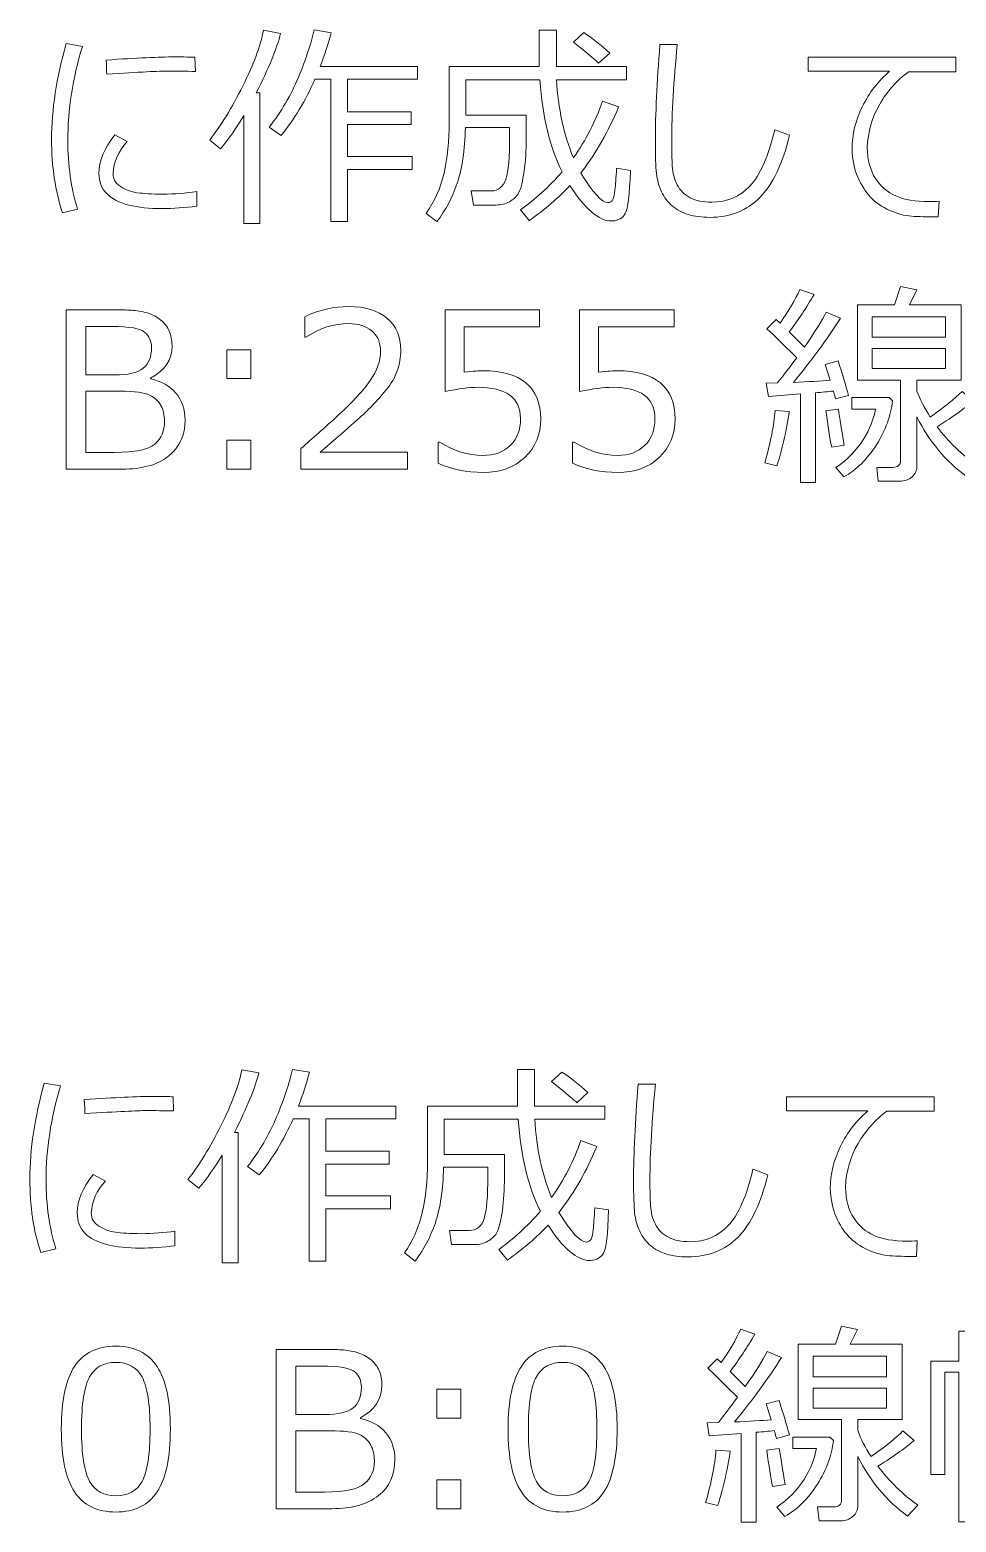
# Model space of a CAD drawing. Extents: x 0 to 812, y 0 to 300.
# Drawn here: x 637.88 to 659.27, y 225.75 to 260.21 of the extents above; entities that cross this region are included whole.
import ezdxf

# ---------------------------------------------------------------- set-up
doc = ezdxf.new("R2010")
doc.units = 0
doc.header["$MEASUREMENT"] = 0
doc.layers.add('TEMPLATE', color=216, linetype='CONTINUOUS', true_color=0x4c004c)

# ---------------------------------------------------------------- blocks, each defined once
blk = doc.blocks.new('block 3')
at = {"layer": 'TEMPLATE', "color": 5, "lineweight": 9, "true_color": 0x0000ff}
for points in [[(657.328, -46.888), (659.025, -46.888), (659.025, -46.415), (657.328, -46.415), (657.328, -46.888)], [(642.985, -47.843), (642.431, -47.843), (642.431, -47.176), (642.985, -47.176), (642.985, -47.843)], [(659.025, -47.149), (657.328, -47.149), (657.328, -47.613), (659.025, -47.613), (659.025, -47.149)], [(642.985, -49.935), (642.431, -49.935), (642.431, -49.269), (642.985, -49.269), (642.985, -49.935)]]:
    blk.add_lwpolyline(points, dxfattribs=at)
at = {"layer": 'TEMPLATE', "color": 1, "lineweight": 9, "true_color": 0xff0000}
for points in [[(655.963, -70.888), (657.66, -70.888), (657.66, -70.415), (655.963, -70.415), (655.963, -70.888)], [(647.831, -71.843), (647.277, -71.843), (647.277, -71.176), (647.831, -71.176), (647.831, -71.843)], [(657.66, -71.149), (655.963, -71.149), (655.963, -71.613), (657.66, -71.613), (657.66, -71.149)], [(647.831, -73.935), (647.277, -73.935), (647.277, -73.269), (647.831, -73.269), (647.831, -73.935)]]:
    blk.add_lwpolyline(points, dxfattribs=at)
at = {"layer": 'TEMPLATE', "color": 5, "lineweight": 9, "true_color": 0x0000ff}
for points, knots in [([(642.822, -44.26), (642.822, -44.26), (642.822, -41.77), (642.822, -41.77), (642.658, -42.045), (642.478, -42.3), (642.283, -42.536), (642.283, -42.536), (642.031, -42.336), (642.031, -42.336), (642.29, -42.006), (642.544, -41.591), (642.794, -41.092), (643.044, -40.593), (643.205, -40.163), (643.276, -39.802), (643.276, -39.802), (643.67, -39.873), (643.67, -39.873), (643.581, -40.224), (643.394, -40.683), (643.106, -41.249), (643.106, -41.249), (643.189, -41.249), (643.189, -41.249), (643.189, -41.249), (643.189, -44.26), (643.189, -44.26), (643.189, -44.26), (642.822, -44.26), (642.822, -44.26)], [0, 0, 0, 0, 1, 1, 1, 2, 2, 2, 3, 3, 3, 4, 4, 4, 5, 5, 5, 6, 6, 6, 7, 7, 7, 8, 8, 8, 9, 9, 9, 10, 10, 10, 10]), ([(644.832, -44.218), (644.832, -44.218), (644.832, -40.93), (644.832, -40.93), (644.832, -40.93), (644.463, -40.93), (644.463, -40.93), (644.24, -41.433), (643.979, -41.866), (643.679, -42.229), (643.679, -42.229), (643.408, -42.036), (643.408, -42.036), (643.682, -41.686), (643.906, -41.303), (644.08, -40.888), (644.254, -40.473), (644.375, -40.108), (644.443, -39.792), (644.443, -39.792), (644.836, -39.858), (644.836, -39.858), (644.768, -40.12), (644.683, -40.38), (644.583, -40.639), (644.583, -40.639), (646.831, -40.639), (646.831, -40.639), (646.831, -40.639), (646.831, -40.93), (646.831, -40.93), (646.831, -40.93), (645.215, -40.93), (645.215, -40.93), (645.215, -40.93), (645.215, -41.684), (645.215, -41.684), (645.215, -41.684), (646.682, -41.684), (646.682, -41.684), (646.682, -41.684), (646.682, -41.98), (646.682, -41.98), (646.682, -41.98), (645.215, -41.98), (645.215, -41.98), (645.215, -41.98), (645.215, -42.714), (645.215, -42.714), (645.215, -42.714), (646.709, -42.714), (646.709, -42.714), (646.709, -42.714), (646.709, -43.015), (646.709, -43.015), (646.709, -43.015), (645.215, -43.015), (645.215, -43.015), (645.215, -43.015), (645.215, -44.218), (645.215, -44.218), (645.215, -44.218), (644.832, -44.218), (644.832, -44.218)], [0, 0, 0, 0, 1, 1, 1, 2, 2, 2, 3, 3, 3, 4, 4, 4, 5, 5, 5, 6, 6, 6, 7, 7, 7, 8, 8, 8, 9, 9, 9, 10, 10, 10, 11, 11, 11, 12, 12, 12, 13, 13, 13, 14, 14, 14, 15, 15, 15, 16, 16, 16, 17, 17, 17, 18, 18, 18, 19, 19, 19, 20, 20, 20, 21, 21, 21, 21]), ([(648.12, -43.837), (648.12, -43.837), (648.069, -43.51), (648.069, -43.51), (648.069, -43.51), (648.528, -43.51), (648.528, -43.51), (648.697, -43.51), (648.811, -43.419), (648.87, -43.237), (648.928, -43.055), (648.957, -42.725), (648.957, -42.248), (648.957, -42.248), (648.955, -42.05), (648.955, -42.05), (648.955, -42.05), (647.935, -42.05), (647.935, -42.05), (647.923, -42.568), (647.86, -42.995), (647.745, -43.332), (647.63, -43.669), (647.475, -43.964), (647.278, -44.218), (647.278, -44.218), (647.029, -44.03), (647.029, -44.03), (647.224, -43.757), (647.362, -43.447), (647.443, -43.1), (647.523, -42.753), (647.563, -42.36), (647.563, -41.919), (647.563, -41.919), (647.563, -40.639), (647.563, -40.639), (647.563, -40.639), (649.639, -40.639), (649.639, -40.639), (649.639, -40.639), (649.639, -39.797), (649.639, -39.797), (649.639, -39.797), (650.036, -39.797), (650.036, -39.797), (650.036, -39.797), (650.036, -40.639), (650.036, -40.639), (650.036, -40.639), (651.655, -40.639), (651.655, -40.639), (651.655, -40.639), (651.655, -40.944), (651.655, -40.944), (651.655, -40.944), (650.039, -40.944), (650.039, -40.944), (650.078, -41.608), (650.208, -42.21), (650.43, -42.749), (650.719, -42.337), (650.944, -41.899), (651.103, -41.435), (651.103, -41.435), (651.474, -41.572), (651.474, -41.572), (651.24, -42.13), (650.958, -42.625), (650.63, -43.056), (650.63, -43.056), (650.598, -43.098), (650.598, -43.098), (650.881, -43.552), (651.091, -43.779), (651.228, -43.779), (651.282, -43.779), (651.319, -43.756), (651.341, -43.709), (651.364, -43.663), (651.38, -43.588), (651.39, -43.485), (651.401, -43.381), (651.413, -43.215), (651.426, -42.985), (651.426, -42.985), (651.746, -43.037), (651.746, -43.037), (651.728, -43.597), (651.688, -43.929), (651.628, -44.033), (651.568, -44.137), (651.47, -44.194), (651.333, -44.204), (651.333, -44.204), (651.301, -44.204), (651.301, -44.204), (651.166, -44.204), (651.015, -44.134), (650.848, -43.995), (650.681, -43.856), (650.516, -43.653), (650.351, -43.386), (650.09, -43.666), (649.775, -43.935), (649.409, -44.194), (649.409, -44.194), (649.207, -43.95), (649.207, -43.95), (649.543, -43.711), (649.865, -43.417), (650.171, -43.069), (649.888, -42.517), (649.717, -41.809), (649.658, -40.944), (649.658, -40.944), (647.947, -40.944), (647.947, -40.944), (647.947, -40.944), (647.947, -41.76), (647.947, -41.76), (647.947, -41.76), (649.338, -41.76), (649.338, -41.76), (649.338, -41.76), (649.338, -42.39), (649.338, -42.39), (649.335, -42.666), (649.315, -42.915), (649.279, -43.137), (649.242, -43.358), (649.201, -43.505), (649.155, -43.576), (649.11, -43.648), (649.042, -43.709), (648.953, -43.761), (648.863, -43.812), (648.762, -43.837), (648.65, -43.837), (648.65, -43.837), (648.12, -43.837), (648.12, -43.837)], [0, 0, 0, 0, 1, 1, 1, 2, 2, 2, 3, 3, 3, 4, 4, 4, 5, 5, 5, 6, 6, 6, 7, 7, 7, 8, 8, 8, 9, 9, 9, 10, 10, 10, 11, 11, 11, 12, 12, 12, 13, 13, 13, 14, 14, 14, 15, 15, 15, 16, 16, 16, 17, 17, 17, 18, 18, 18, 19, 19, 19, 20, 20, 20, 21, 21, 21, 22, 22, 22, 23, 23, 23, 24, 24, 24, 25, 25, 25, 26, 26, 26, 27, 27, 27, 28, 28, 28, 29, 29, 29, 30, 30, 30, 31, 31, 31, 32, 32, 32, 33, 33, 33, 34, 34, 34, 35, 35, 35, 36, 36, 36, 37, 37, 37, 38, 38, 38, 39, 39, 39, 40, 40, 40, 41, 41, 41, 42, 42, 42, 43, 43, 43, 44, 44, 44, 45, 45, 45, 46, 46, 46, 47, 47, 47, 47]), ([(651.011, -40.561), (650.96, -40.509), (650.766, -40.346), (650.43, -40.073), (650.43, -40.073), (650.669, -39.853), (650.669, -39.853), (650.866, -39.985), (651.065, -40.143), (651.267, -40.327), (651.267, -40.327), (651.011, -40.561), (651.011, -40.561)], [0, 0, 0, 0, 1, 1, 1, 2, 2, 2, 3, 3, 3, 4, 4, 4, 4]), ([(638.982, -43.935), (638.982, -43.935), (638.633, -44.016), (638.633, -44.016), (638.465, -43.513), (638.381, -42.948), (638.381, -42.321), (638.381, -41.638), (638.493, -40.901), (638.716, -40.11), (638.716, -40.11), (639.092, -40.175), (639.092, -40.175), (638.867, -40.916), (638.755, -41.638), (638.755, -42.341), (638.755, -42.919), (638.831, -43.45), (638.982, -43.935)], [0, 0, 0, 0, 1, 1, 1, 2, 2, 2, 3, 3, 3, 4, 4, 4, 5, 5, 5, 6, 6, 6, 6]), ([(655.42, -42.226), (655.265, -42.877), (655.037, -43.356), (654.736, -43.662), (654.435, -43.968), (654.048, -44.121), (653.574, -44.121), (653.389, -44.121), (653.224, -44.099), (653.081, -44.055), (652.938, -44.011), (652.815, -43.945), (652.712, -43.858), (652.61, -43.771), (652.527, -43.662), (652.466, -43.531), (652.404, -43.4), (652.364, -43.258), (652.347, -43.105), (652.33, -42.952), (652.322, -42.699), (652.322, -42.346), (652.322, -41.745), (652.357, -41.008), (652.429, -40.134), (652.429, -40.134), (652.829, -40.134), (652.829, -40.134), (652.743, -40.972), (652.7, -41.716), (652.7, -42.365), (652.7, -42.592), (652.704, -42.782), (652.712, -42.938), (652.72, -43.093), (652.758, -43.237), (652.826, -43.369), (652.893, -43.501), (652.994, -43.601), (653.127, -43.669), (653.261, -43.737), (653.426, -43.772), (653.623, -43.772), (653.976, -43.772), (654.27, -43.647), (654.505, -43.399), (654.74, -43.151), (654.931, -42.718), (655.078, -42.099), (655.078, -42.099), (655.42, -42.226), (655.42, -42.226)], [0, 0, 0, 0, 1, 1, 1, 2, 2, 2, 3, 3, 3, 4, 4, 4, 5, 5, 5, 6, 6, 6, 7, 7, 7, 8, 8, 8, 9, 9, 9, 10, 10, 10, 11, 11, 11, 12, 12, 12, 13, 13, 13, 14, 14, 14, 15, 15, 15, 16, 16, 16, 17, 17, 17, 17]), ([(641.702, -40.752), (641.475, -40.747), (641.264, -40.744), (641.067, -40.744), (640.877, -40.744), (640.405, -40.767), (639.653, -40.813), (639.653, -40.739), (639.648, -40.632), (639.639, -40.49), (640.347, -40.441), (640.873, -40.417), (641.218, -40.417), (641.446, -40.417), (641.603, -40.42), (641.69, -40.424), (641.69, -40.424), (641.702, -40.752), (641.702, -40.752)], [0, 0, 0, 0, 1, 1, 1, 2, 2, 2, 3, 3, 3, 4, 4, 4, 5, 5, 5, 6, 6, 6, 6]), ([(659.26, -40.759), (659.26, -40.759), (658.166, -40.759), (658.166, -40.759), (657.903, -40.954), (657.681, -41.204), (657.503, -41.507), (657.325, -41.811), (657.229, -42.146), (657.214, -42.512), (657.222, -42.803), (657.286, -43.04), (657.404, -43.222), (657.523, -43.405), (657.679, -43.539), (657.873, -43.626), (658.067, -43.713), (658.323, -43.757), (658.642, -43.757), (658.717, -43.757), (658.794, -43.754), (658.872, -43.75), (658.872, -43.75), (658.852, -44.111), (658.852, -44.111), (658.852, -44.111), (658.842, -44.111), (658.842, -44.111), (658.6, -44.111), (658.398, -44.106), (658.238, -44.095), (658.078, -44.084), (657.909, -44.039), (657.732, -43.96), (657.554, -43.88), (657.408, -43.779), (657.292, -43.656), (657.176, -43.533), (657.079, -43.379), (656.998, -43.195), (656.917, -43.012), (656.872, -42.793), (656.863, -42.539), (656.863, -42.212), (656.942, -41.887), (657.101, -41.566), (657.259, -41.244), (657.47, -40.972), (657.732, -40.749), (657.732, -40.749), (655.849, -40.749), (655.849, -40.749), (655.849, -40.749), (655.849, -40.424), (655.849, -40.424), (655.849, -40.424), (659.26, -40.424), (659.26, -40.424), (659.26, -40.424), (659.26, -40.759), (659.26, -40.759)], [0, 0, 0, 0, 1, 1, 1, 2, 2, 2, 3, 3, 3, 4, 4, 4, 5, 5, 5, 6, 6, 6, 7, 7, 7, 8, 8, 8, 9, 9, 9, 10, 10, 10, 11, 11, 11, 12, 12, 12, 13, 13, 13, 14, 14, 14, 15, 15, 15, 16, 16, 16, 17, 17, 17, 18, 18, 18, 19, 19, 19, 20, 20, 20, 20]), ([(641.731, -43.864), (641.456, -43.9), (641.188, -43.918), (640.928, -43.918), (640.638, -43.918), (640.383, -43.891), (640.162, -43.836), (639.942, -43.782), (639.772, -43.694), (639.653, -43.574), (639.534, -43.453), (639.475, -43.297), (639.475, -43.105), (639.475, -42.825), (639.597, -42.53), (639.841, -42.219), (639.841, -42.219), (640.125, -42.37), (640.125, -42.37), (639.924, -42.59), (639.816, -42.836), (639.8, -43.107), (639.8, -43.234), (639.858, -43.335), (639.974, -43.41), (640.091, -43.485), (640.219, -43.533), (640.36, -43.553), (640.501, -43.573), (640.698, -43.584), (640.95, -43.586), (641.223, -43.584), (641.484, -43.564), (641.731, -43.525), (641.731, -43.525), (641.731, -43.864), (641.731, -43.864)], [0, 0, 0, 0, 1, 1, 1, 2, 2, 2, 3, 3, 3, 4, 4, 4, 5, 5, 5, 6, 6, 6, 7, 7, 7, 8, 8, 8, 9, 9, 9, 10, 10, 10, 11, 11, 11, 12, 12, 12, 12]), ([(655.67, -50.245), (655.67, -50.245), (655.67, -48.197), (655.67, -48.197), (655.67, -48.197), (654.931, -48.255), (654.931, -48.255), (654.931, -48.255), (654.884, -47.95), (654.884, -47.95), (654.884, -47.95), (655.143, -47.943), (655.143, -47.943), (655.266, -47.79), (655.414, -47.596), (655.585, -47.362), (655.505, -47.28), (655.276, -47.057), (654.899, -46.691), (654.899, -46.691), (655.113, -46.476), (655.113, -46.476), (655.113, -46.476), (655.204, -46.561), (655.204, -46.561), (655.399, -46.283), (655.551, -46.025), (655.658, -45.787), (655.658, -45.787), (655.985, -45.904), (655.985, -45.904), (655.809, -46.205), (655.619, -46.493), (655.414, -46.766), (655.414, -46.766), (655.763, -47.115), (655.763, -47.115), (655.998, -46.78), (656.165, -46.511), (656.266, -46.307), (656.266, -46.307), (656.598, -46.446), (656.598, -46.446), (656.293, -46.928), (655.931, -47.423), (655.511, -47.931), (655.86, -47.916), (656.142, -47.9), (656.359, -47.882), (656.359, -47.882), (656.246, -47.516), (656.246, -47.516), (656.246, -47.516), (656.542, -47.435), (656.542, -47.435), (656.636, -47.728), (656.716, -47.993), (656.781, -48.231), (656.781, -48.231), (656.481, -48.312), (656.481, -48.312), (656.474, -48.281), (656.458, -48.22), (656.432, -48.131), (656.307, -48.146), (656.168, -48.159), (656.017, -48.17), (656.017, -48.17), (656.017, -50.245), (656.017, -50.245), (656.017, -50.245), (655.67, -50.245), (655.67, -50.245)], [0, 0, 0, 0, 1, 1, 1, 2, 2, 2, 3, 3, 3, 4, 4, 4, 5, 5, 5, 6, 6, 6, 7, 7, 7, 8, 8, 8, 9, 9, 9, 10, 10, 10, 11, 11, 11, 12, 12, 12, 13, 13, 13, 14, 14, 14, 15, 15, 15, 16, 16, 16, 17, 17, 17, 18, 18, 18, 19, 19, 19, 20, 20, 20, 21, 21, 21, 22, 22, 22, 23, 23, 23, 24, 24, 24, 24]), ([(657.965, -50.213), (657.965, -50.213), (657.47, -50.213), (657.47, -50.213), (657.47, -50.213), (657.433, -49.894), (657.433, -49.894), (657.433, -49.894), (657.802, -49.894), (657.802, -49.894), (657.924, -49.894), (657.985, -49.839), (657.985, -49.73), (657.985, -49.73), (657.985, -47.879), (657.985, -47.879), (657.985, -47.879), (656.986, -47.879), (656.986, -47.879), (656.986, -47.879), (656.986, -46.139), (656.986, -46.139), (656.986, -46.139), (657.845, -46.139), (657.845, -46.139), (657.845, -46.139), (657.985, -45.721), (657.985, -45.721), (657.985, -45.721), (658.356, -45.797), (658.356, -45.797), (658.356, -45.797), (658.187, -46.139), (658.187, -46.139), (658.187, -46.139), (659.381, -46.139), (659.381, -46.139), (659.381, -46.139), (659.381, -47.879), (659.381, -47.879), (659.381, -47.879), (658.363, -47.879), (658.363, -47.879), (658.363, -47.879), (658.363, -48.133), (658.363, -48.133), (658.428, -48.321), (658.53, -48.52), (658.668, -48.732), (658.992, -48.504), (659.237, -48.306), (659.403, -48.138), (659.403, -48.138), (659.662, -48.358), (659.662, -48.358), (659.503, -48.504), (659.224, -48.704), (658.827, -48.956), (659.092, -49.308), (659.4, -49.606), (659.75, -49.852), (659.75, -49.852), (659.51, -50.106), (659.51, -50.106), (659.022, -49.75), (658.64, -49.291), (658.363, -48.729), (658.363, -48.729), (658.363, -49.857), (658.363, -49.857), (658.363, -49.961), (658.325, -50.047), (658.248, -50.113), (658.172, -50.18), (658.077, -50.213), (657.965, -50.213)], [0, 0, 0, 0, 1, 1, 1, 2, 2, 2, 3, 3, 3, 4, 4, 4, 5, 5, 5, 6, 6, 6, 7, 7, 7, 8, 8, 8, 9, 9, 9, 10, 10, 10, 11, 11, 11, 12, 12, 12, 13, 13, 13, 14, 14, 14, 15, 15, 15, 16, 16, 16, 17, 17, 17, 18, 18, 18, 19, 19, 19, 20, 20, 20, 21, 21, 21, 22, 22, 22, 23, 23, 23, 24, 24, 24, 25, 25, 25, 25]), ([(638.72, -49.935), (638.72, -49.935), (638.72, -46.256), (638.72, -46.256), (638.72, -46.256), (639.804, -46.256), (639.804, -46.256), (639.97, -46.256), (640.111, -46.259), (640.228, -46.266), (640.344, -46.272), (640.464, -46.293), (640.587, -46.329), (640.709, -46.365), (640.815, -46.419), (640.902, -46.492), (640.991, -46.564), (641.055, -46.649), (641.098, -46.747), (641.14, -46.844), (641.162, -46.956), (641.162, -47.081), (641.162, -47.407), (640.997, -47.657), (640.668, -47.833), (640.668, -47.833), (640.668, -47.853), (640.668, -47.853), (640.917, -47.905), (641.112, -48.014), (641.252, -48.181), (641.392, -48.348), (641.462, -48.555), (641.462, -48.802), (641.462, -49.152), (641.336, -49.429), (641.084, -49.631), (640.833, -49.834), (640.475, -49.935), (640.009, -49.935), (640.009, -49.935), (638.72, -49.935), (638.72, -49.935)], [0, 0, 0, 0, 1, 1, 1, 2, 2, 2, 3, 3, 3, 4, 4, 4, 5, 5, 5, 6, 6, 6, 7, 7, 7, 8, 8, 8, 9, 9, 9, 10, 10, 10, 11, 11, 11, 12, 12, 12, 13, 13, 13, 14, 14, 14, 14]), ([(646.598, -49.935), (646.598, -49.935), (644.137, -49.935), (644.137, -49.935), (644.137, -49.935), (644.137, -49.459), (644.137, -49.459), (644.398, -49.234), (644.69, -48.973), (645.015, -48.675), (645.34, -48.377), (645.581, -48.115), (645.739, -47.889), (645.897, -47.663), (645.976, -47.437), (645.976, -47.211), (645.976, -47.01), (645.909, -46.854), (645.777, -46.742), (645.644, -46.629), (645.464, -46.573), (645.236, -46.573), (644.902, -46.573), (644.574, -46.679), (644.252, -46.891), (644.252, -46.891), (644.228, -46.891), (644.228, -46.891), (644.228, -46.891), (644.228, -46.415), (644.228, -46.415), (644.556, -46.258), (644.897, -46.18), (645.248, -46.18), (645.619, -46.18), (645.911, -46.27), (646.125, -46.45), (646.338, -46.63), (646.444, -46.875), (646.444, -47.186), (646.444, -47.352), (646.417, -47.511), (646.363, -47.662), (646.308, -47.813), (646.223, -47.961), (646.108, -48.104), (645.992, -48.247), (645.854, -48.399), (645.693, -48.561), (645.531, -48.722), (645.161, -49.049), (644.582, -49.542), (644.582, -49.542), (646.598, -49.542), (646.598, -49.542), (646.598, -49.542), (646.598, -49.935), (646.598, -49.935)], [0, 0, 0, 0, 1, 1, 1, 2, 2, 2, 3, 3, 3, 4, 4, 4, 5, 5, 5, 6, 6, 6, 7, 7, 7, 8, 8, 8, 9, 9, 9, 10, 10, 10, 11, 11, 11, 12, 12, 12, 13, 13, 13, 14, 14, 14, 15, 15, 15, 16, 16, 16, 17, 17, 17, 18, 18, 18, 19, 19, 19, 19]), ([(647.306, -49.796), (647.306, -49.796), (647.306, -49.308), (647.306, -49.308), (647.306, -49.308), (647.345, -49.308), (647.345, -49.308), (647.663, -49.514), (647.993, -49.618), (648.336, -49.618), (648.6, -49.618), (648.811, -49.543), (648.97, -49.392), (649.129, -49.241), (649.208, -49.033), (649.208, -48.768), (649.208, -48.286), (648.878, -48.045), (648.217, -48.045), (648.028, -48.045), (647.778, -48.078), (647.465, -48.143), (647.465, -48.143), (647.465, -46.256), (647.465, -46.256), (647.465, -46.256), (649.65, -46.256), (649.65, -46.256), (649.65, -46.256), (649.65, -46.651), (649.65, -46.651), (649.65, -46.651), (647.904, -46.651), (647.904, -46.651), (647.904, -46.651), (647.904, -47.694), (647.904, -47.694), (648.119, -47.673), (648.264, -47.662), (648.339, -47.662), (648.777, -47.662), (649.109, -47.757), (649.335, -47.945), (649.561, -48.134), (649.674, -48.409), (649.674, -48.771), (649.674, -49.135), (649.552, -49.433), (649.307, -49.664), (649.062, -49.895), (648.742, -50.011), (648.346, -50.011), (647.962, -50.011), (647.615, -49.939), (647.306, -49.796)], [0, 0, 0, 0, 1, 1, 1, 2, 2, 2, 3, 3, 3, 4, 4, 4, 5, 5, 5, 6, 6, 6, 7, 7, 7, 8, 8, 8, 9, 9, 9, 10, 10, 10, 11, 11, 11, 12, 12, 12, 13, 13, 13, 14, 14, 14, 15, 15, 15, 16, 16, 16, 17, 17, 17, 18, 18, 18, 18]), ([(650.412, -49.796), (650.412, -49.796), (650.412, -49.308), (650.412, -49.308), (650.412, -49.308), (650.451, -49.308), (650.451, -49.308), (650.768, -49.514), (651.099, -49.618), (651.442, -49.618), (651.706, -49.618), (651.917, -49.543), (652.075, -49.392), (652.234, -49.241), (652.313, -49.033), (652.313, -48.768), (652.313, -48.286), (651.983, -48.045), (651.322, -48.045), (651.133, -48.045), (650.883, -48.078), (650.57, -48.143), (650.57, -48.143), (650.57, -46.256), (650.57, -46.256), (650.57, -46.256), (652.755, -46.256), (652.755, -46.256), (652.755, -46.256), (652.755, -46.651), (652.755, -46.651), (652.755, -46.651), (651.01, -46.651), (651.01, -46.651), (651.01, -46.651), (651.01, -47.694), (651.01, -47.694), (651.225, -47.673), (651.369, -47.662), (651.444, -47.662), (651.882, -47.662), (652.214, -47.757), (652.44, -47.945), (652.666, -48.134), (652.78, -48.409), (652.78, -48.771), (652.78, -49.135), (652.657, -49.433), (652.412, -49.664), (652.167, -49.895), (651.847, -50.011), (651.452, -50.011), (651.068, -50.011), (650.721, -49.939), (650.412, -49.796)], [0, 0, 0, 0, 1, 1, 1, 2, 2, 2, 3, 3, 3, 4, 4, 4, 5, 5, 5, 6, 6, 6, 7, 7, 7, 8, 8, 8, 9, 9, 9, 10, 10, 10, 11, 11, 11, 12, 12, 12, 13, 13, 13, 14, 14, 14, 15, 15, 15, 16, 16, 16, 17, 17, 17, 18, 18, 18, 18]), ([(639.174, -46.642), (639.174, -46.642), (639.174, -47.76), (639.174, -47.76), (639.174, -47.76), (639.831, -47.76), (639.831, -47.76), (640.148, -47.76), (640.371, -47.709), (640.497, -47.606), (640.624, -47.503), (640.688, -47.346), (640.688, -47.132), (640.688, -46.984), (640.637, -46.866), (640.536, -46.776), (640.435, -46.686), (640.181, -46.642), (639.775, -46.642), (639.775, -46.642), (639.174, -46.642), (639.174, -46.642)], [0, 0, 0, 0, 1, 1, 1, 2, 2, 2, 3, 3, 3, 4, 4, 4, 5, 5, 5, 6, 6, 6, 7, 7, 7, 7]), ([(639.174, -48.136), (639.174, -48.136), (639.174, -49.549), (639.174, -49.549), (639.174, -49.549), (639.836, -49.549), (639.836, -49.549), (640.303, -49.549), (640.612, -49.485), (640.762, -49.355), (640.913, -49.226), (640.988, -49.051), (640.988, -48.832), (640.988, -48.688), (640.96, -48.566), (640.905, -48.464), (640.85, -48.362), (640.763, -48.282), (640.645, -48.224), (640.527, -48.165), (640.298, -48.136), (639.958, -48.136), (639.958, -48.136), (639.174, -48.136), (639.174, -48.136)], [0, 0, 0, 0, 1, 1, 1, 2, 2, 2, 3, 3, 3, 4, 4, 4, 5, 5, 5, 6, 6, 6, 7, 7, 7, 8, 8, 8, 8]), ([(656.393, -49.425), (656.351, -49.218), (656.307, -48.939), (656.261, -48.587), (656.261, -48.587), (656.547, -48.546), (656.547, -48.546), (656.579, -48.758), (656.625, -49.035), (656.683, -49.379), (656.683, -49.379), (656.393, -49.425), (656.393, -49.425)], [0, 0, 0, 0, 1, 1, 1, 2, 2, 2, 3, 3, 3, 4, 4, 4, 4]), ([(656.674, -50.113), (656.674, -50.113), (656.491, -49.898), (656.491, -49.898), (656.754, -49.719), (656.964, -49.506), (657.119, -49.256), (657.275, -49.007), (657.369, -48.771), (657.404, -48.546), (657.404, -48.546), (656.862, -48.546), (656.862, -48.546), (656.862, -48.546), (656.862, -48.282), (656.862, -48.282), (656.862, -48.282), (657.719, -48.282), (657.719, -48.282), (657.719, -48.282), (657.797, -48.358), (657.797, -48.358), (657.762, -48.698), (657.639, -49.036), (657.427, -49.371), (657.214, -49.707), (656.963, -49.954), (656.674, -50.113)], [0, 0, 0, 0, 1, 1, 1, 2, 2, 2, 3, 3, 3, 4, 4, 4, 5, 5, 5, 6, 6, 6, 7, 7, 7, 8, 8, 8, 9, 9, 9, 9]), ([(655.124, -49.857), (655.124, -49.857), (654.848, -49.791), (654.848, -49.791), (654.981, -49.327), (655.061, -48.924), (655.087, -48.583), (655.087, -48.583), (655.414, -48.607), (655.414, -48.607), (655.386, -48.812), (655.342, -49.043), (655.282, -49.3), (655.222, -49.558), (655.169, -49.743), (655.124, -49.857)], [0, 0, 0, 0, 1, 1, 1, 2, 2, 2, 3, 3, 3, 4, 4, 4, 5, 5, 5, 5])]:
    blk.add_open_spline(points, degree=3, knots=knots, dxfattribs=at)
at = {"layer": 'TEMPLATE', "color": 1, "lineweight": 9, "true_color": 0xff0000}
for points, knots in [([(642.32, -68.26), (642.32, -68.26), (642.32, -65.769), (642.32, -65.769), (642.155, -66.045), (641.975, -66.3), (641.78, -66.536), (641.78, -66.536), (641.528, -66.336), (641.528, -66.336), (641.788, -66.005), (642.042, -65.591), (642.292, -65.092), (642.541, -64.593), (642.702, -64.163), (642.774, -63.802), (642.774, -63.802), (643.167, -63.873), (643.167, -63.873), (643.079, -64.224), (642.891, -64.683), (642.603, -65.249), (642.603, -65.249), (642.686, -65.249), (642.686, -65.249), (642.686, -65.249), (642.686, -68.26), (642.686, -68.26), (642.686, -68.26), (642.32, -68.26), (642.32, -68.26)], [0, 0, 0, 0, 1, 1, 1, 2, 2, 2, 3, 3, 3, 4, 4, 4, 5, 5, 5, 6, 6, 6, 7, 7, 7, 8, 8, 8, 9, 9, 9, 10, 10, 10, 10]), ([(644.329, -68.218), (644.329, -68.218), (644.329, -64.93), (644.329, -64.93), (644.329, -64.93), (643.96, -64.93), (643.96, -64.93), (643.737, -65.433), (643.476, -65.866), (643.177, -66.229), (643.177, -66.229), (642.905, -66.036), (642.905, -66.036), (643.179, -65.686), (643.403, -65.303), (643.577, -64.888), (643.751, -64.473), (643.873, -64.108), (643.941, -63.792), (643.941, -63.792), (644.334, -63.858), (644.334, -63.858), (644.266, -64.12), (644.181, -64.38), (644.08, -64.639), (644.08, -64.639), (646.329, -64.639), (646.329, -64.639), (646.329, -64.639), (646.329, -64.93), (646.329, -64.93), (646.329, -64.93), (644.712, -64.93), (644.712, -64.93), (644.712, -64.93), (644.712, -65.684), (644.712, -65.684), (644.712, -65.684), (646.179, -65.684), (646.179, -65.684), (646.179, -65.684), (646.179, -65.979), (646.179, -65.979), (646.179, -65.979), (644.712, -65.979), (644.712, -65.979), (644.712, -65.979), (644.712, -66.714), (644.712, -66.714), (644.712, -66.714), (646.206, -66.714), (646.206, -66.714), (646.206, -66.714), (646.206, -67.015), (646.206, -67.015), (646.206, -67.015), (644.712, -67.015), (644.712, -67.015), (644.712, -67.015), (644.712, -68.218), (644.712, -68.218), (644.712, -68.218), (644.329, -68.218), (644.329, -68.218)], [0, 0, 0, 0, 1, 1, 1, 2, 2, 2, 3, 3, 3, 4, 4, 4, 5, 5, 5, 6, 6, 6, 7, 7, 7, 8, 8, 8, 9, 9, 9, 10, 10, 10, 11, 11, 11, 12, 12, 12, 13, 13, 13, 14, 14, 14, 15, 15, 15, 16, 16, 16, 17, 17, 17, 18, 18, 18, 19, 19, 19, 20, 20, 20, 21, 21, 21, 21]), ([(647.617, -67.837), (647.617, -67.837), (647.566, -67.51), (647.566, -67.51), (647.566, -67.51), (648.025, -67.51), (648.025, -67.51), (648.194, -67.51), (648.308, -67.419), (648.367, -67.237), (648.426, -67.054), (648.455, -66.725), (648.455, -66.248), (648.455, -66.248), (648.452, -66.05), (648.452, -66.05), (648.452, -66.05), (647.432, -66.05), (647.432, -66.05), (647.42, -66.568), (647.357, -66.995), (647.242, -67.332), (647.128, -67.669), (646.972, -67.964), (646.775, -68.218), (646.775, -68.218), (646.526, -68.03), (646.526, -68.03), (646.721, -67.757), (646.859, -67.447), (646.94, -67.1), (647.02, -66.753), (647.061, -66.36), (647.061, -65.918), (647.061, -65.918), (647.061, -64.639), (647.061, -64.639), (647.061, -64.639), (649.136, -64.639), (649.136, -64.639), (649.136, -64.639), (649.136, -63.797), (649.136, -63.797), (649.136, -63.797), (649.534, -63.797), (649.534, -63.797), (649.534, -63.797), (649.534, -64.639), (649.534, -64.639), (649.534, -64.639), (651.153, -64.639), (651.153, -64.639), (651.153, -64.639), (651.153, -64.944), (651.153, -64.944), (651.153, -64.944), (649.536, -64.944), (649.536, -64.944), (649.576, -65.608), (649.705, -66.21), (649.927, -66.749), (650.217, -66.337), (650.441, -65.899), (650.601, -65.435), (650.601, -65.435), (650.972, -65.572), (650.972, -65.572), (650.738, -66.13), (650.456, -66.625), (650.127, -67.056), (650.127, -67.056), (650.095, -67.098), (650.095, -67.098), (650.379, -67.552), (650.589, -67.779), (650.725, -67.779), (650.779, -67.779), (650.817, -67.756), (650.839, -67.709), (650.861, -67.663), (650.877, -67.588), (650.888, -67.485), (650.898, -67.381), (650.91, -67.215), (650.923, -66.985), (650.923, -66.985), (651.243, -67.037), (651.243, -67.037), (651.225, -67.597), (651.186, -67.928), (651.126, -68.033), (651.065, -68.137), (650.967, -68.194), (650.83, -68.204), (650.83, -68.204), (650.799, -68.204), (650.799, -68.204), (650.663, -68.204), (650.513, -68.134), (650.345, -67.995), (650.179, -67.856), (650.013, -67.653), (649.849, -67.386), (649.587, -67.666), (649.273, -67.935), (648.906, -68.194), (648.906, -68.194), (648.704, -67.95), (648.704, -67.95), (649.041, -67.71), (649.362, -67.417), (649.668, -67.068), (649.385, -66.517), (649.214, -65.809), (649.156, -64.944), (649.156, -64.944), (647.444, -64.944), (647.444, -64.944), (647.444, -64.944), (647.444, -65.76), (647.444, -65.76), (647.444, -65.76), (648.836, -65.76), (648.836, -65.76), (648.836, -65.76), (648.836, -66.39), (648.836, -66.39), (648.832, -66.666), (648.812, -66.915), (648.776, -67.137), (648.739, -67.358), (648.698, -67.505), (648.653, -67.576), (648.607, -67.648), (648.539, -67.709), (648.45, -67.761), (648.36, -67.812), (648.259, -67.837), (648.147, -67.837), (648.147, -67.837), (647.617, -67.837), (647.617, -67.837)], [0, 0, 0, 0, 1, 1, 1, 2, 2, 2, 3, 3, 3, 4, 4, 4, 5, 5, 5, 6, 6, 6, 7, 7, 7, 8, 8, 8, 9, 9, 9, 10, 10, 10, 11, 11, 11, 12, 12, 12, 13, 13, 13, 14, 14, 14, 15, 15, 15, 16, 16, 16, 17, 17, 17, 18, 18, 18, 19, 19, 19, 20, 20, 20, 21, 21, 21, 22, 22, 22, 23, 23, 23, 24, 24, 24, 25, 25, 25, 26, 26, 26, 27, 27, 27, 28, 28, 28, 29, 29, 29, 30, 30, 30, 31, 31, 31, 32, 32, 32, 33, 33, 33, 34, 34, 34, 35, 35, 35, 36, 36, 36, 37, 37, 37, 38, 38, 38, 39, 39, 39, 40, 40, 40, 41, 41, 41, 42, 42, 42, 43, 43, 43, 44, 44, 44, 45, 45, 45, 46, 46, 46, 47, 47, 47, 47]), ([(650.508, -64.561), (650.457, -64.509), (650.264, -64.346), (649.927, -64.073), (649.927, -64.073), (650.166, -63.853), (650.166, -63.853), (650.363, -63.985), (650.563, -64.143), (650.764, -64.327), (650.764, -64.327), (650.508, -64.561), (650.508, -64.561)], [0, 0, 0, 0, 1, 1, 1, 2, 2, 2, 3, 3, 3, 4, 4, 4, 4]), ([(638.48, -67.935), (638.48, -67.935), (638.13, -68.016), (638.13, -68.016), (637.963, -67.513), (637.879, -66.948), (637.879, -66.321), (637.879, -65.638), (637.99, -64.9), (638.213, -64.109), (638.213, -64.109), (638.589, -64.175), (638.589, -64.175), (638.364, -64.916), (638.253, -65.638), (638.253, -66.341), (638.253, -66.919), (638.328, -67.45), (638.48, -67.935)], [0, 0, 0, 0, 1, 1, 1, 2, 2, 2, 3, 3, 3, 4, 4, 4, 5, 5, 5, 6, 6, 6, 6]), ([(641.199, -64.751), (640.973, -64.747), (640.761, -64.744), (640.565, -64.744), (640.374, -64.744), (639.903, -64.767), (639.151, -64.812), (639.151, -64.739), (639.146, -64.632), (639.136, -64.49), (639.844, -64.441), (640.371, -64.417), (640.716, -64.417), (640.943, -64.417), (641.101, -64.419), (641.187, -64.424), (641.187, -64.424), (641.199, -64.751), (641.199, -64.751)], [0, 0, 0, 0, 1, 1, 1, 2, 2, 2, 3, 3, 3, 4, 4, 4, 5, 5, 5, 6, 6, 6, 6]), ([(654.917, -66.226), (654.762, -66.877), (654.534, -67.356), (654.233, -67.662), (653.932, -67.968), (653.545, -68.121), (653.071, -68.121), (652.886, -68.121), (652.721, -68.099), (652.578, -68.055), (652.435, -68.011), (652.312, -67.945), (652.21, -67.858), (652.107, -67.771), (652.025, -67.662), (651.963, -67.531), (651.901, -67.4), (651.862, -67.258), (651.844, -67.105), (651.828, -66.952), (651.819, -66.699), (651.819, -66.346), (651.819, -65.745), (651.855, -65.008), (651.926, -64.134), (651.926, -64.134), (652.327, -64.134), (652.327, -64.134), (652.24, -64.972), (652.197, -65.716), (652.197, -66.365), (652.197, -66.591), (652.201, -66.782), (652.21, -66.938), (652.218, -67.093), (652.255, -67.237), (652.323, -67.369), (652.39, -67.5), (652.491, -67.601), (652.624, -67.669), (652.758, -67.737), (652.923, -67.771), (653.12, -67.771), (653.473, -67.771), (653.767, -67.647), (654.003, -67.399), (654.238, -67.151), (654.429, -66.718), (654.575, -66.099), (654.575, -66.099), (654.917, -66.226), (654.917, -66.226)], [0, 0, 0, 0, 1, 1, 1, 2, 2, 2, 3, 3, 3, 4, 4, 4, 5, 5, 5, 6, 6, 6, 7, 7, 7, 8, 8, 8, 9, 9, 9, 10, 10, 10, 11, 11, 11, 12, 12, 12, 13, 13, 13, 14, 14, 14, 15, 15, 15, 16, 16, 16, 17, 17, 17, 17]), ([(658.757, -64.759), (658.757, -64.759), (657.664, -64.759), (657.664, -64.759), (657.4, -64.954), (657.179, -65.204), (657.001, -65.507), (656.823, -65.811), (656.726, -66.145), (656.711, -66.512), (656.72, -66.803), (656.783, -67.04), (656.902, -67.222), (657.021, -67.405), (657.177, -67.539), (657.371, -67.626), (657.564, -67.713), (657.821, -67.757), (658.14, -67.757), (658.214, -67.757), (658.291, -67.754), (658.369, -67.75), (658.369, -67.75), (658.349, -68.111), (658.349, -68.111), (658.349, -68.111), (658.34, -68.111), (658.34, -68.111), (658.097, -68.111), (657.896, -68.106), (657.736, -68.095), (657.575, -68.084), (657.406, -68.039), (657.229, -67.959), (657.052, -67.88), (656.905, -67.778), (656.79, -67.655), (656.674, -67.533), (656.576, -67.379), (656.495, -67.195), (656.415, -67.011), (656.37, -66.792), (656.36, -66.539), (656.36, -66.211), (656.439, -65.887), (656.598, -65.566), (656.756, -65.244), (656.967, -64.972), (657.229, -64.749), (657.229, -64.749), (655.347, -64.749), (655.347, -64.749), (655.347, -64.749), (655.347, -64.424), (655.347, -64.424), (655.347, -64.424), (658.757, -64.424), (658.757, -64.424), (658.757, -64.424), (658.757, -64.759), (658.757, -64.759)], [0, 0, 0, 0, 1, 1, 1, 2, 2, 2, 3, 3, 3, 4, 4, 4, 5, 5, 5, 6, 6, 6, 7, 7, 7, 8, 8, 8, 9, 9, 9, 10, 10, 10, 11, 11, 11, 12, 12, 12, 13, 13, 13, 14, 14, 14, 15, 15, 15, 16, 16, 16, 17, 17, 17, 18, 18, 18, 19, 19, 19, 20, 20, 20, 20]), ([(641.228, -67.864), (640.953, -67.9), (640.685, -67.918), (640.425, -67.918), (640.136, -67.918), (639.88, -67.891), (639.66, -67.836), (639.439, -67.782), (639.269, -67.694), (639.151, -67.574), (639.032, -67.453), (638.973, -67.297), (638.973, -67.105), (638.973, -66.825), (639.094, -66.53), (639.339, -66.219), (639.339, -66.219), (639.622, -66.37), (639.622, -66.37), (639.422, -66.59), (639.314, -66.836), (639.297, -67.107), (639.297, -67.234), (639.355, -67.335), (639.472, -67.41), (639.588, -67.485), (639.717, -67.533), (639.858, -67.553), (639.998, -67.573), (640.195, -67.584), (640.447, -67.586), (640.721, -67.584), (640.981, -67.564), (641.228, -67.525), (641.228, -67.525), (641.228, -67.864), (641.228, -67.864)], [0, 0, 0, 0, 1, 1, 1, 2, 2, 2, 3, 3, 3, 4, 4, 4, 5, 5, 5, 6, 6, 6, 7, 7, 7, 8, 8, 8, 9, 9, 9, 10, 10, 10, 11, 11, 11, 12, 12, 12, 12]), ([(654.306, -74.245), (654.306, -74.245), (654.306, -72.197), (654.306, -72.197), (654.306, -72.197), (653.566, -72.256), (653.566, -72.256), (653.566, -72.256), (653.519, -71.95), (653.519, -71.95), (653.519, -71.95), (653.778, -71.943), (653.778, -71.943), (653.902, -71.79), (654.049, -71.596), (654.22, -71.362), (654.14, -71.281), (653.912, -71.057), (653.534, -70.691), (653.534, -70.691), (653.749, -70.476), (653.749, -70.476), (653.749, -70.476), (653.839, -70.561), (653.839, -70.561), (654.035, -70.283), (654.186, -70.025), (654.294, -69.787), (654.294, -69.787), (654.621, -69.904), (654.621, -69.904), (654.445, -70.206), (654.254, -70.493), (654.049, -70.766), (654.049, -70.766), (654.398, -71.115), (654.398, -71.115), (654.633, -70.78), (654.8, -70.511), (654.901, -70.307), (654.901, -70.307), (655.233, -70.446), (655.233, -70.446), (654.929, -70.928), (654.567, -71.423), (654.147, -71.931), (654.495, -71.916), (654.778, -71.9), (654.994, -71.882), (654.994, -71.882), (654.882, -71.516), (654.882, -71.516), (654.882, -71.516), (655.177, -71.435), (655.177, -71.435), (655.272, -71.728), (655.351, -71.994), (655.416, -72.231), (655.416, -72.231), (655.116, -72.312), (655.116, -72.312), (655.11, -72.281), (655.094, -72.221), (655.067, -72.131), (654.942, -72.146), (654.804, -72.159), (654.652, -72.17), (654.652, -72.17), (654.652, -74.245), (654.652, -74.245), (654.652, -74.245), (654.306, -74.245), (654.306, -74.245)], [0, 0, 0, 0, 1, 1, 1, 2, 2, 2, 3, 3, 3, 4, 4, 4, 5, 5, 5, 6, 6, 6, 7, 7, 7, 8, 8, 8, 9, 9, 9, 10, 10, 10, 11, 11, 11, 12, 12, 12, 13, 13, 13, 14, 14, 14, 15, 15, 15, 16, 16, 16, 17, 17, 17, 18, 18, 18, 19, 19, 19, 20, 20, 20, 21, 21, 21, 22, 22, 22, 23, 23, 23, 24, 24, 24, 24]), ([(656.6, -74.214), (656.6, -74.214), (656.105, -74.214), (656.105, -74.214), (656.105, -74.214), (656.068, -73.894), (656.068, -73.894), (656.068, -73.894), (656.437, -73.894), (656.437, -73.894), (656.559, -73.894), (656.62, -73.839), (656.62, -73.73), (656.62, -73.73), (656.62, -71.879), (656.62, -71.879), (656.62, -71.879), (655.622, -71.879), (655.622, -71.879), (655.622, -71.879), (655.622, -70.139), (655.622, -70.139), (655.622, -70.139), (656.481, -70.139), (656.481, -70.139), (656.481, -70.139), (656.62, -69.721), (656.62, -69.721), (656.62, -69.721), (656.991, -69.797), (656.991, -69.797), (656.991, -69.797), (656.823, -70.139), (656.823, -70.139), (656.823, -70.139), (658.017, -70.139), (658.017, -70.139), (658.017, -70.139), (658.017, -71.879), (658.017, -71.879), (658.017, -71.879), (656.999, -71.879), (656.999, -71.879), (656.999, -71.879), (656.999, -72.133), (656.999, -72.133), (657.063, -72.321), (657.165, -72.52), (657.304, -72.732), (657.627, -72.504), (657.873, -72.306), (658.038, -72.138), (658.038, -72.138), (658.297, -72.358), (658.297, -72.358), (658.138, -72.504), (657.86, -72.704), (657.462, -72.956), (657.728, -73.308), (658.035, -73.606), (658.385, -73.852), (658.385, -73.852), (658.146, -74.106), (658.146, -74.106), (657.658, -73.75), (657.275, -73.291), (656.999, -72.729), (656.999, -72.729), (656.999, -73.857), (656.999, -73.857), (656.999, -73.961), (656.96, -74.047), (656.884, -74.113), (656.807, -74.18), (656.713, -74.214), (656.6, -74.214)], [0, 0, 0, 0, 1, 1, 1, 2, 2, 2, 3, 3, 3, 4, 4, 4, 5, 5, 5, 6, 6, 6, 7, 7, 7, 8, 8, 8, 9, 9, 9, 10, 10, 10, 11, 11, 11, 12, 12, 12, 13, 13, 13, 14, 14, 14, 15, 15, 15, 16, 16, 16, 17, 17, 17, 18, 18, 18, 19, 19, 19, 20, 20, 20, 21, 21, 21, 22, 22, 22, 23, 23, 23, 24, 24, 24, 25, 25, 25, 25]), ([(659.33, -74.238), (659.33, -74.238), (659.33, -70.781), (659.33, -70.781), (659.33, -70.781), (659.003, -70.781), (659.003, -70.781), (659.003, -70.781), (659.003, -73.147), (659.003, -73.147), (659.003, -73.147), (658.683, -73.147), (658.683, -73.147), (658.683, -73.147), (658.683, -70.527), (658.683, -70.527), (658.683, -70.527), (659.33, -70.527), (659.33, -70.527), (659.33, -70.527), (659.33, -69.838), (659.33, -69.838), (659.33, -69.838), (659.667, -69.838), (659.667, -69.838), (659.667, -69.838), (659.667, -70.527), (659.667, -70.527), (659.667, -70.527), (660.341, -70.527), (660.341, -70.527), (660.341, -70.527), (660.341, -72.785), (660.341, -72.785), (660.341, -72.868), (660.309, -72.935), (660.247, -72.986), (660.184, -73.036), (660.103, -73.061), (660.004, -73.061), (660.004, -73.061), (659.779, -73.061), (659.779, -73.061), (659.779, -73.061), (659.723, -72.78), (659.723, -72.78), (659.723, -72.78), (659.877, -72.78), (659.877, -72.78), (659.968, -72.78), (660.013, -72.741), (660.013, -72.663), (660.013, -72.663), (660.013, -70.781), (660.013, -70.781), (660.013, -70.781), (659.667, -70.781), (659.667, -70.781), (659.667, -70.781), (659.667, -74.238), (659.667, -74.238), (659.667, -74.238), (659.33, -74.238), (659.33, -74.238)], [0, 0, 0, 0, 1, 1, 1, 2, 2, 2, 3, 3, 3, 4, 4, 4, 5, 5, 5, 6, 6, 6, 7, 7, 7, 8, 8, 8, 9, 9, 9, 10, 10, 10, 11, 11, 11, 12, 12, 12, 13, 13, 13, 14, 14, 14, 15, 15, 15, 16, 16, 16, 17, 17, 17, 18, 18, 18, 19, 19, 19, 20, 20, 20, 21, 21, 21, 21]), ([(639.865, -74.011), (639.432, -74.011), (639.114, -73.856), (638.911, -73.547), (638.707, -73.238), (638.605, -72.755), (638.605, -72.099), (638.605, -71.443), (638.708, -70.96), (638.912, -70.649), (639.116, -70.338), (639.434, -70.183), (639.865, -70.183), (640.293, -70.183), (640.61, -70.339), (640.815, -70.65), (641.02, -70.962), (641.123, -71.443), (641.123, -72.094), (641.123, -72.752), (641.021, -73.236), (640.817, -73.546), (640.614, -73.856), (640.296, -74.011), (639.865, -74.011)], [0, 0, 0, 0, 1, 1, 1, 2, 2, 2, 3, 3, 3, 4, 4, 4, 5, 5, 5, 6, 6, 6, 7, 7, 7, 8, 8, 8, 8]), ([(643.566, -73.935), (643.566, -73.935), (643.566, -70.256), (643.566, -70.256), (643.566, -70.256), (644.65, -70.256), (644.65, -70.256), (644.816, -70.256), (644.957, -70.259), (645.074, -70.266), (645.19, -70.272), (645.31, -70.293), (645.433, -70.329), (645.555, -70.365), (645.661, -70.419), (645.749, -70.492), (645.837, -70.564), (645.902, -70.649), (645.944, -70.747), (645.986, -70.844), (646.008, -70.956), (646.008, -71.081), (646.008, -71.407), (645.843, -71.657), (645.514, -71.833), (645.514, -71.833), (645.514, -71.853), (645.514, -71.853), (645.763, -71.905), (645.958, -72.014), (646.098, -72.181), (646.238, -72.348), (646.308, -72.555), (646.308, -72.802), (646.308, -73.152), (646.182, -73.429), (645.931, -73.631), (645.679, -73.834), (645.321, -73.935), (644.855, -73.935), (644.855, -73.935), (643.566, -73.935), (643.566, -73.935)], [0, 0, 0, 0, 1, 1, 1, 2, 2, 2, 3, 3, 3, 4, 4, 4, 5, 5, 5, 6, 6, 6, 7, 7, 7, 8, 8, 8, 9, 9, 9, 10, 10, 10, 11, 11, 11, 12, 12, 12, 13, 13, 13, 14, 14, 14, 14]), ([(650.182, -74.011), (649.749, -74.011), (649.431, -73.856), (649.228, -73.547), (649.024, -73.238), (648.922, -72.755), (648.922, -72.099), (648.922, -71.443), (649.025, -70.96), (649.229, -70.649), (649.433, -70.338), (649.751, -70.183), (650.182, -70.183), (650.61, -70.183), (650.927, -70.339), (651.132, -70.65), (651.337, -70.962), (651.44, -71.443), (651.44, -72.094), (651.44, -72.752), (651.338, -73.236), (651.134, -73.546), (650.931, -73.856), (650.614, -74.011), (650.182, -74.011)], [0, 0, 0, 0, 1, 1, 1, 2, 2, 2, 3, 3, 3, 4, 4, 4, 5, 5, 5, 6, 6, 6, 7, 7, 7, 8, 8, 8, 8]), ([(639.865, -70.556), (639.587, -70.556), (639.385, -70.667), (639.26, -70.887), (639.134, -71.108), (639.072, -71.512), (639.072, -72.099), (639.072, -72.682), (639.134, -73.084), (639.26, -73.305), (639.385, -73.527), (639.587, -73.637), (639.865, -73.637), (640.144, -73.637), (640.345, -73.527), (640.469, -73.305), (640.594, -73.084), (640.656, -72.68), (640.656, -72.094), (640.656, -71.52), (640.594, -71.12), (640.471, -70.894), (640.347, -70.669), (640.145, -70.556), (639.865, -70.556)], [0, 0, 0, 0, 1, 1, 1, 2, 2, 2, 3, 3, 3, 4, 4, 4, 5, 5, 5, 6, 6, 6, 7, 7, 7, 8, 8, 8, 8]), ([(650.182, -70.556), (649.904, -70.556), (649.702, -70.667), (649.577, -70.887), (649.451, -71.108), (649.389, -71.512), (649.389, -72.099), (649.389, -72.682), (649.451, -73.084), (649.577, -73.305), (649.702, -73.527), (649.904, -73.637), (650.182, -73.637), (650.461, -73.637), (650.662, -73.527), (650.786, -73.305), (650.911, -73.084), (650.973, -72.68), (650.973, -72.094), (650.973, -71.52), (650.912, -71.12), (650.788, -70.894), (650.664, -70.669), (650.462, -70.556), (650.182, -70.556)], [0, 0, 0, 0, 1, 1, 1, 2, 2, 2, 3, 3, 3, 4, 4, 4, 5, 5, 5, 6, 6, 6, 7, 7, 7, 8, 8, 8, 8]), ([(644.02, -70.642), (644.02, -70.642), (644.02, -71.76), (644.02, -71.76), (644.02, -71.76), (644.677, -71.76), (644.677, -71.76), (644.995, -71.76), (645.217, -71.709), (645.344, -71.606), (645.471, -71.503), (645.534, -71.346), (645.534, -71.132), (645.534, -70.984), (645.483, -70.866), (645.382, -70.776), (645.282, -70.686), (645.028, -70.642), (644.621, -70.642), (644.621, -70.642), (644.02, -70.642), (644.02, -70.642)], [0, 0, 0, 0, 1, 1, 1, 2, 2, 2, 3, 3, 3, 4, 4, 4, 5, 5, 5, 6, 6, 6, 7, 7, 7, 7]), ([(644.02, -72.136), (644.02, -72.136), (644.02, -73.55), (644.02, -73.55), (644.02, -73.55), (644.682, -73.55), (644.682, -73.55), (645.149, -73.55), (645.458, -73.485), (645.608, -73.355), (645.759, -73.226), (645.834, -73.051), (645.834, -72.832), (645.834, -72.688), (645.807, -72.566), (645.751, -72.464), (645.696, -72.363), (645.609, -72.282), (645.491, -72.224), (645.373, -72.165), (645.144, -72.136), (644.804, -72.136), (644.804, -72.136), (644.02, -72.136), (644.02, -72.136)], [0, 0, 0, 0, 1, 1, 1, 2, 2, 2, 3, 3, 3, 4, 4, 4, 5, 5, 5, 6, 6, 6, 7, 7, 7, 8, 8, 8, 8]), ([(655.309, -74.113), (655.309, -74.113), (655.126, -73.899), (655.126, -73.899), (655.389, -73.72), (655.599, -73.506), (655.755, -73.257), (655.91, -73.007), (656.005, -72.771), (656.039, -72.546), (656.039, -72.546), (655.497, -72.546), (655.497, -72.546), (655.497, -72.546), (655.497, -72.282), (655.497, -72.282), (655.497, -72.282), (656.354, -72.282), (656.354, -72.282), (656.354, -72.282), (656.432, -72.358), (656.432, -72.358), (656.398, -72.698), (656.275, -73.036), (656.062, -73.371), (655.85, -73.707), (655.599, -73.954), (655.309, -74.113)], [0, 0, 0, 0, 1, 1, 1, 2, 2, 2, 3, 3, 3, 4, 4, 4, 5, 5, 5, 6, 6, 6, 7, 7, 7, 8, 8, 8, 9, 9, 9, 9]), ([(653.759, -73.857), (653.759, -73.857), (653.483, -73.791), (653.483, -73.791), (653.616, -73.327), (653.696, -72.924), (653.722, -72.583), (653.722, -72.583), (654.049, -72.607), (654.049, -72.607), (654.022, -72.812), (653.978, -73.043), (653.917, -73.3), (653.857, -73.558), (653.804, -73.743), (653.759, -73.857)], [0, 0, 0, 0, 1, 1, 1, 2, 2, 2, 3, 3, 3, 4, 4, 4, 5, 5, 5, 5]), ([(655.028, -73.425), (654.986, -73.218), (654.942, -72.939), (654.896, -72.587), (654.896, -72.587), (655.182, -72.546), (655.182, -72.546), (655.215, -72.758), (655.26, -73.035), (655.319, -73.379), (655.319, -73.379), (655.028, -73.425), (655.028, -73.425)], [0, 0, 0, 0, 1, 1, 1, 2, 2, 2, 3, 3, 3, 4, 4, 4, 4])]:
    blk.add_open_spline(points, degree=3, knots=knots, dxfattribs=at)

msp = doc.modelspace()

# ---------------------------------------------------------------- block references
at = {"layer": 'TEMPLATE'}
msp.add_blockref('block 3', (0, 300), dxfattribs=at)

doc.saveas('drawing.dxf')
